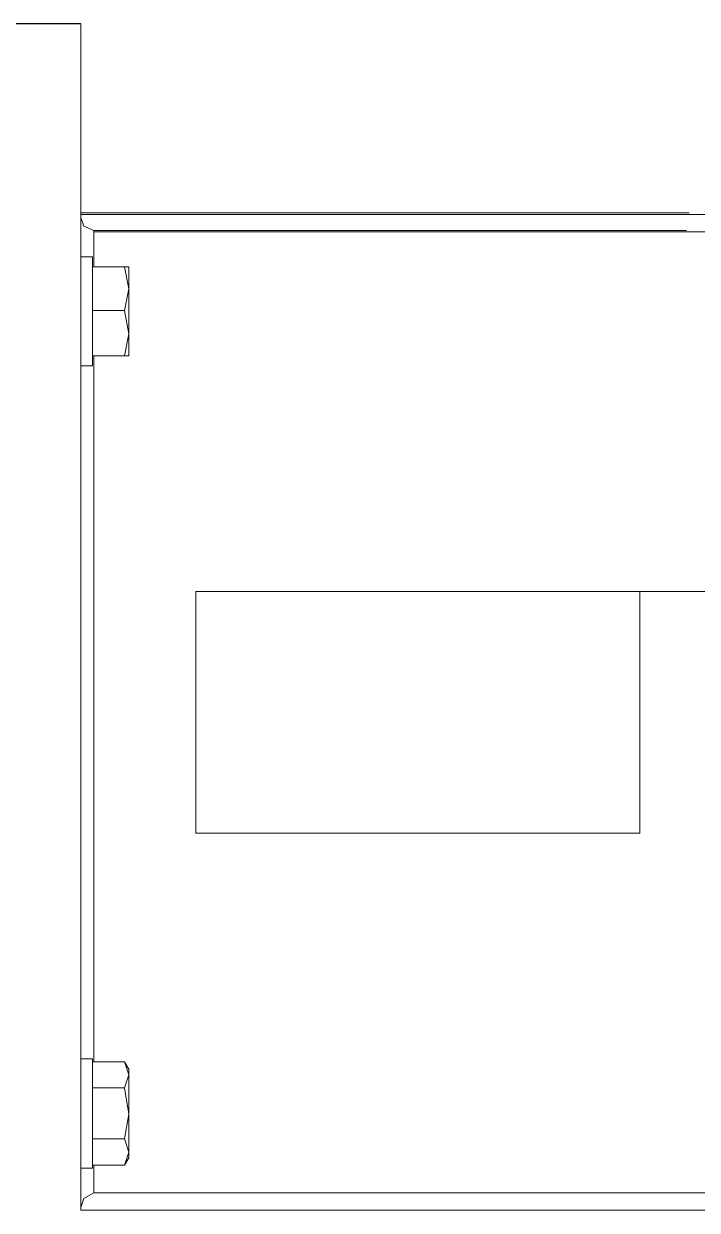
# Model space of a CAD drawing. Header units: inches. Extents: x 13 to 12015, y 11 to 4983.
# Drawn here: x 2919.4 to 2999, y 3793 to 3933.3 of the extents above; entities that cross this region are included whole.
import ezdxf

# ---------------------------------------------------------------- set-up
doc = ezdxf.new("R2010")
doc.units = ezdxf.units.IN
doc.header["$MEASUREMENT"] = 0
doc.layers.add('PDF _Геометрия', color=7, linetype='Continuous')

msp = doc.modelspace()

# ---------------------------------------------------------------- linework, layer by layer
msp.add_line((2926.14739, 3933.28514), (2906.18193, 3933.28516))
at = {"layer": 'PDF _Геометрия', "lineweight": 9}
for points in [[(2926.14739, 3910.90993), (2926.14739, 3914.18015), (2926.14739, 3919.86001), (2926.14739, 3924.50717), (2926.14739, 3928.29375), (2926.14739, 3930.8755), (2926.14739, 3932.59667), (2926.14739, 3933.28514), (2926.14739, 3932.59667), (2926.14739, 3931.04762)], [(2926.14739, 3930.87551), (2926.14739, 3928.29376), (2926.14739, 3924.50718), (2926.14739, 3919.86002), (2926.14739, 3914.18016), (2926.14739, 3910.90994)], [(2926.14739, 3910.90987), (2926.14739, 3910.39352), (2926.14739, 3910.90987), (2998.09231, 3910.90987)], [(2926.14739, 3910.39356), (2926.14739, 3909.70509), (2926.14739, 3908.15604), (2926.14739, 3905.7464), (2926.14739, 3908.15604)], [(3005.49345, 3910.7377), (3005.49345, 3910.39347), (3005.49345, 3910.7377), (2926.14749, 3910.7377)], [(2926.14739, 3892.83762), (2926.14739, 3893.18185), (2926.14739, 3894.38667), (2926.14739, 3896.10784), (2926.14739, 3898.17325), (2926.14739, 3900.41077), (2926.14739, 3902.64829), (2926.14739, 3904.36946), (2926.14739, 3905.40216), (2926.14739, 3905.7464), (2927.52433, 3905.7464)], [(2927.52445, 3905.74643), (2927.52445, 3905.40219), (2927.52445, 3905.05796), (2927.52445, 3905.74643), (2927.52445, 3905.05796), (2927.52445, 3904.02526), (2927.52445, 3902.64832), (2927.52445, 3900.58291), (2927.52445, 3898.17328), (2927.52445, 3896.10787), (2927.52445, 3894.55882), (2927.52445, 3893.52612), (2927.52445, 3892.83765)], [(2927.52445, 3905.7464), (2927.52445, 3905.40216), (2927.52445, 3904.36946), (2927.52445, 3902.64829), (2927.52445, 3900.41077), (2927.52445, 3898.17325), (2927.52445, 3896.10784), (2927.52445, 3894.38667), (2927.52445, 3893.18185), (2927.52445, 3892.83762), (2927.52445, 3893.18185)], [(2926.14739, 3904.0253), (2926.14739, 3902.64836)], [(2931.82737, 3904.54163), (2931.31102, 3904.54163), (2927.52445, 3904.54163), (2931.31102, 3904.54163), (2927.52445, 3904.54163), (2931.31102, 3904.54163)], [(2931.31102, 3899.37805), (2931.82737, 3901.9598), (2931.82737, 3903.85309), (2931.82737, 3904.54156)], [(2931.31104, 3899.37812), (2931.82739, 3901.95987), (2931.31104, 3904.54163), (2931.82739, 3901.95987), (2931.82739, 3903.85316), (2931.82739, 3904.54163), (2931.31104, 3904.54163)], [(2931.31102, 3894.04246), (2931.82737, 3896.62422), (2931.82737, 3899.37809), (2931.82737, 3901.95984)], [(2931.82737, 3901.9598), (2931.82737, 3899.37805), (2931.82737, 3896.62417)], [(2931.31102, 3894.04239), (2927.52445, 3894.04239), (2927.52445, 3898.51743), (2927.52445, 3894.04239), (2931.31102, 3894.04239), (2927.52445, 3894.04239), (2931.31102, 3894.04239), (2931.82737, 3894.04239), (2931.82737, 3894.73086), (2931.82737, 3896.62415)], [(2931.31104, 3894.04244), (2931.82739, 3896.62419), (2931.31104, 3899.37806), (2931.82739, 3896.62419)], [(2926.14739, 3896.10789), (2926.14739, 3894.55883)], [(2931.82737, 3896.62422), (2931.82737, 3894.73093), (2931.82737, 3894.04246)], [(2926.14739, 3844.47277), (2926.14739, 3851.87381), (2926.14739, 3859.44696), (2926.14739, 3866.84799), (2926.14739, 3874.0769), (2926.14739, 3880.78947), (2926.14739, 3887.1578), (2926.14739, 3892.83766)], [(2926.14739, 3892.83762), (2926.14739, 3887.15776), (2926.14739, 3880.78944), (2926.14739, 3874.07687), (2926.14739, 3866.84795), (2926.14739, 3859.44692), (2926.14739, 3851.87377), (2926.14739, 3844.30062), (2926.14739, 3836.89959), (2926.14739, 3829.84279), (2926.14739, 3822.95811), (2926.14739, 3816.58978), (2926.14739, 3810.90992), (2926.14739, 3816.58978), (2926.14739, 3822.95811), (2926.14739, 3829.84279), (2926.14739, 3836.89959), (2926.14739, 3844.30062)], [(2927.52445, 3893.52609), (2927.52445, 3892.83762), (2926.14751, 3892.83762)], [(2931.31104, 3894.04239), (2931.82739, 3894.04239), (2931.31104, 3894.04239)], [(2931.31104, 3894.04239), (2931.82739, 3894.04239)], [(2939.74461, 3859.10272), (2939.74461, 3866.15951), (2939.74461, 3837.58809), (2939.74461, 3844.64488)], [(2992.2403, 3866.15951), (2939.74461, 3866.15951), (2939.74461, 3837.58809)], [(2992.24045, 3844.64482), (2992.24045, 3837.58802), (2992.24045, 3866.15945), (2992.24045, 3837.58802), (2939.74475, 3837.58802)], [(2962.77127, 3866.15951), (3015.26696, 3866.15951), (2962.77127, 3866.15951)], [(2992.24045, 3859.10265), (2992.24045, 3866.15945)], [(2939.74461, 3858.93054), (2939.74461, 3851.87374), (2939.74461, 3844.81694)], [(2992.24045, 3844.81699), (2992.24045, 3851.87379), (2992.24045, 3858.93059)], [(2939.74461, 3837.58802), (2992.2403, 3837.58802), (2939.74461, 3837.58802)], [(2926.14739, 3804.36947), (2926.14739, 3806.60699), (2926.14739, 3808.67239), (2926.14739, 3810.04933), (2926.14739, 3810.90992), (2927.52433, 3810.90992)], [(2927.52445, 3810.90992), (2927.52445, 3810.04933), (2927.52445, 3808.67239), (2927.52445, 3806.60699), (2927.52445, 3804.36947)], [(2927.52445, 3810.73781), (2927.52445, 3810.04934), (2927.52445, 3808.84452), (2927.52445, 3806.95123), (2927.52445, 3804.36948), (2927.52445, 3801.95984), (2927.52445, 3800.06655), (2927.52445, 3798.86173), (2927.52445, 3798.17326)], [(2927.52445, 3810.5657), (2931.31102, 3810.5657)], [(2931.82737, 3809.01658), (2931.31102, 3810.56563), (2927.52445, 3810.56563), (2927.52445, 3807.81176), (2927.52445, 3810.56563)], [(2931.82739, 3809.01664), (2931.82739, 3809.70511), (2931.82739, 3809.01664), (2931.31104, 3810.5657), (2931.82739, 3809.70511)], [(2931.82737, 3809.01662), (2931.31102, 3807.46756), (2931.82737, 3809.01662), (2931.82737, 3807.12333), (2931.82737, 3804.36946)], [(2931.82737, 3809.01663), (2931.82737, 3807.12334), (2931.82737, 3804.36947), (2931.82737, 3801.78772), (2931.82737, 3799.89443)], [(2931.31102, 3807.46754), (2927.52445, 3807.46754), (2931.31102, 3807.46754), (2931.82737, 3804.36943)], [(2931.31104, 3807.46754), (2931.82739, 3804.36943)], [(2926.14739, 3804.54158), (2926.14739, 3804.36947)], [(2926.14739, 3804.36947), (2926.14739, 3802.30407), (2926.14739, 3800.23866), (2926.14739, 3798.86173), (2926.14739, 3798.00114)], [(2927.52445, 3804.36947), (2927.52445, 3802.30407), (2927.52445, 3800.23866), (2927.52445, 3798.86173), (2927.52445, 3798.00114)], [(2931.82737, 3804.36948), (2931.82737, 3801.78772), (2931.82737, 3799.89444), (2931.31102, 3798.34538), (2931.82737, 3799.89444)], [(2931.82737, 3799.20591), (2931.31102, 3798.34532)], [(2931.82737, 3799.89444), (2931.82737, 3799.20597), (2931.82737, 3799.89444)], [(2926.14739, 3795.59151), (2926.14739, 3798.00115)], [(2926.14739, 3793.35399), (2926.14739, 3794.04246), (2926.14739, 3795.59151), (2926.14739, 3798.00115)], [(2927.52445, 3798.00114), (2926.14751, 3798.00114)], [(3005.49345, 3793.00977), (3005.49345, 3793.35401), (3005.49345, 3793.00977), (2926.14749, 3793.00977)]]:
    msp.add_lwpolyline(points, dxfattribs=at)
for points in [[(2997.74819, 3908.84455), (2927.69656, 3908.84455), (2926.49174, 3909.3609), (2926.1475, 3910.39361), (2926.49174, 3909.3609), (2927.69656, 3908.84455), (2927.69656, 3907.98397), (2927.69656, 3906.43492), (2927.69656, 3904.54163), (2927.69656, 3906.43492), (2927.69656, 3907.98397), (2927.69656, 3908.84455)], [(2927.69661, 3908.67238), (3003.77234, 3908.67238), (3003.77234, 3907.98391), (3003.77234, 3906.43486), (3003.77234, 3903.8531), (3003.77234, 3900.41076), (3003.77234, 3896.27995), (3003.77234, 3891.46068), (3003.77234, 3885.78081), (3003.77234, 3884.23176), (3003.77234, 3885.78081), (3003.77234, 3891.46068), (3003.77234, 3896.27995), (3003.77234, 3900.41076), (3003.77234, 3903.8531), (3003.77234, 3906.43486), (3003.77234, 3907.98391), (3003.77234, 3908.67238), (3004.97716, 3909.36085), (3005.49352, 3910.39355), (3004.97716, 3909.36085), (3003.77234, 3908.67238)], [(2931.31102, 3904.54163), (2931.82737, 3904.54163)], [(2931.82737, 3896.62422), (2931.82737, 3894.73093), (2931.82737, 3894.04246), (2931.82737, 3894.90305), (2931.82737, 3896.62422), (2931.82737, 3899.03385), (2931.82737, 3901.95984), (2931.82737, 3904.02525), (2931.82737, 3904.5416), (2931.82737, 3903.85313), (2931.82737, 3901.95984), (2931.82737, 3899.72232)], [(2931.82737, 3899.37806), (2931.82737, 3901.44347), (2931.82737, 3902.8204), (2931.82737, 3903.33676), (2931.82737, 3902.8204), (2931.82737, 3901.44347), (2931.82737, 3899.37806), (2931.82737, 3897.14054), (2931.82737, 3895.76361), (2931.82737, 3895.41937), (2931.82737, 3895.76361), (2931.82737, 3897.14054)], [(2931.82737, 3899.37806), (2931.82737, 3901.27135), (2931.82737, 3902.8204), (2931.82737, 3903.33676), (2931.82737, 3902.8204), (2931.82737, 3901.27135), (2931.82737, 3899.37806), (2931.82737, 3897.31266), (2931.82737, 3895.93572), (2931.82737, 3895.41937), (2931.82737, 3895.93572), (2931.82737, 3897.31266)], [(2931.31102, 3899.37806), (2927.52445, 3899.37806)], [(2927.69656, 3810.56563), (2927.69656, 3812.2868), (2927.69656, 3817.96666), (2927.69656, 3823.99076), (2927.69656, 3830.53121), (2927.69656, 3837.41588), (2927.69656, 3844.6448), (2927.69656, 3851.87372), (2927.69656, 3859.10263), (2927.69656, 3866.33155), (2927.69656, 3873.21623), (2927.69656, 3879.75668), (2927.69656, 3885.78077), (2927.69656, 3891.46063), (2927.69656, 3894.04239), (2927.69656, 3891.46063), (2927.69656, 3885.78077), (2927.69656, 3879.75668), (2927.69656, 3873.21623), (2927.69656, 3866.33155), (2927.69656, 3859.10263), (2927.69656, 3851.87372), (2927.69656, 3844.6448), (2927.69656, 3837.41588), (2927.69656, 3830.53121), (2927.69656, 3823.99076), (2927.69656, 3817.96666), (2927.69656, 3812.2868)], [(2992.24045, 3837.58802), (2992.24045, 3844.64482), (2992.24045, 3851.87374), (2992.24045, 3859.10265), (2992.24045, 3866.15945), (2939.74475, 3866.15945), (2939.74475, 3859.10265), (2939.74475, 3851.87374), (2939.74475, 3844.64482), (2939.74475, 3837.58802)], [(2927.69661, 3795.07509), (3003.77234, 3795.07509), (3003.77234, 3795.76356), (3003.77234, 3797.31261), (3003.77234, 3799.89437), (3003.77234, 3803.33671), (3003.77234, 3807.46752), (3003.77234, 3812.2868), (3003.77234, 3817.96666), (3003.77234, 3819.51571), (3003.77234, 3817.96666), (3003.77234, 3812.2868), (3003.77234, 3807.46752), (3003.77234, 3803.33671), (3003.77234, 3799.89437), (3003.77234, 3797.31261), (3003.77234, 3795.76356), (3003.77234, 3795.07509), (3004.97716, 3794.38662), (3005.49352, 3793.35392), (3004.97716, 3794.38662), (3003.77234, 3795.07509)], [(2931.82737, 3809.01662), (2931.82737, 3806.7791), (2931.82737, 3804.36946), (2931.82737, 3801.95982), (2931.82737, 3799.89442), (2931.82737, 3799.37806), (2931.82737, 3799.89442), (2931.82737, 3802.13194), (2931.82737, 3804.36946), (2931.82737, 3806.95121), (2931.82737, 3809.01662), (2931.82737, 3809.53297)], [(2931.82737, 3808.50029), (2931.82737, 3807.81182), (2931.82737, 3806.43488), (2931.82737, 3804.36948), (2931.82737, 3802.47619), (2931.82737, 3801.09926), (2931.82737, 3800.41079), (2931.82737, 3801.09926), (2931.82737, 3802.47619), (2931.82737, 3804.36948), (2931.82737, 3806.43488), (2931.82737, 3807.81182)], [(2931.82737, 3808.50029), (2931.82737, 3807.12335), (2931.82737, 3805.74642), (2931.82737, 3804.36948), (2931.82737, 3803.16466), (2931.82737, 3801.78772), (2931.82737, 3800.41079), (2931.82737, 3801.78772), (2931.82737, 3803.16466), (2931.82737, 3804.36948), (2931.82737, 3805.74642), (2931.82737, 3807.12335)], [(2931.31102, 3801.44348), (2931.82737, 3804.36947)], [(2931.31102, 3801.44351), (2927.52445, 3801.44351)], [(2927.52445, 3801.27135), (2927.52445, 3798.34536), (2931.31102, 3798.34536), (2927.52445, 3798.34536)], [(2931.82739, 3799.89446), (2931.31104, 3801.44351)], [(2927.69656, 3795.07513), (2927.69656, 3795.7636), (2927.69656, 3797.31266), (2927.69656, 3798.34536), (2927.69656, 3797.31266), (2927.69656, 3795.7636)], [(2927.69645, 3795.07516), (2926.49163, 3794.38669), (2926.14739, 3793.35399), (2926.14739, 3793.00976), (2926.14739, 3793.35399), (2926.49163, 3794.38669)]]:
    msp.add_lwpolyline(points, close=True, dxfattribs=at)

doc.saveas('drawing.dxf')
